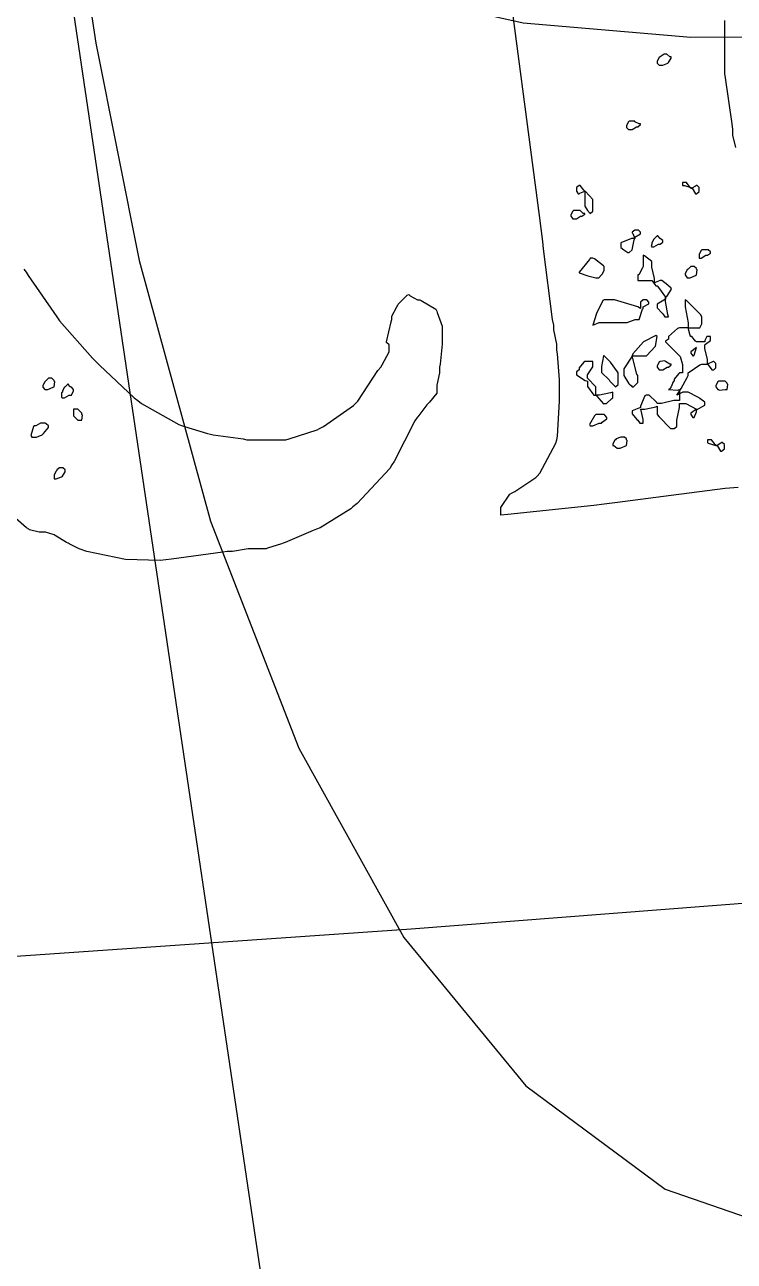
# Model space of a CAD drawing. Extents: x 71 to 283, y 22 to 328.
# Drawn here: x 230.21 to 239.17, y 48.41 to 64.01 of the extents above; entities that cross this region are included whole.
import ezdxf

# ---------------------------------------------------------------- set-up
doc = ezdxf.new("R2010")
doc.units = 0
doc.header["$MEASUREMENT"] = 0

msp = doc.modelspace()

# ---------------------------------------------------------------- linework, layer by layer
at = {"color": 32}
for points in [[(239.647, 74.6347), (237.943, 74.0364), (236.133, 73.236), (234.371, 72.1886), (232.817, 70.8533), (231.626, 69.1885), (230.957, 67.1505), (230.874, 65.2999), (230.963, 64.6987), (231.103, 63.7783), (231.651, 61.0348), (232.552, 57.7465), (233.666, 54.8816), (234.994, 52.4895), (236.536, 50.618), (238.294, 49.3159), (240.271, 48.6322)], [(255.029, 54.4823), (251.827, 54.012), (250.755, 53.9048), (248.892, 53.7214), (243.295, 53.2324), (235.087, 52.5956), (226.5, 52.0044), (220.057, 51.598)]]:
    msp.add_lwpolyline(points, dxfattribs=at)
at = {"color": 44}
msp.add_lwpolyline([(239.324, 63.8528), (238.618, 63.85), (236.502, 64.0292), (234.33, 64.5171), (232.723, 65.2103), (231.599, 66.0093), (230.87, 66.8101), (230.454, 67.51), (230.266, 68.005), (230.223, 68.1923), (230.223, 68.1923), (234.667, 38.2764)], dxfattribs=at)
at = {"color": 7}
for points in [[(239.219, 58.1723), (239.051, 58.1561), (238.372, 58.0679), (237.692, 57.9797), (237.526, 57.9617), (237.393, 57.9452), (236.309, 57.8294), (236.221, 57.8196), (236.221, 57.8196), (236.221, 57.8556), (236.221, 57.8556), (236.221, 57.9176), (236.334, 58.0856), (236.361, 58.1021), (236.396, 58.1201), (236.66, 58.2979), (236.678, 58.3145), (236.712, 58.3501), (236.916, 58.7294), (236.926, 58.7735), (236.934, 58.8176), (236.96, 59.2596), (236.96, 59.4071), (236.96, 59.5313), (236.934, 59.8579), (236.926, 59.902), (236.926, 59.9817), (236.89, 60.1595), (236.89, 60.2188), (236.872, 60.2904), (236.758, 61.1808), (236.75, 61.2771), (236.706, 61.6038), (236.265, 64.9566)], [(239.043, 64.0652), (239.043, 63.8983), (239.043, 63.5208), (239.043, 63.3938), (239.051, 63.3416), (239.138, 62.7599), (239.147, 62.6883), (239.147, 62.6181), (239.183, 62.4597)], [(230.196, 60.9258), (230.223, 60.8902), (230.25, 60.8461), (230.575, 60.3786), (230.61, 60.325), (230.645, 60.2728), (231.061, 59.8039), (231.105, 59.7598), (231.15, 59.7158), (231.59, 59.3027), (231.635, 59.2667), (231.679, 59.2321), (232.154, 58.9675), (232.198, 58.9499), (232.224, 58.9414), (232.515, 58.8532), (232.551, 58.8437), (232.585, 58.8352), (232.966, 58.783), (233.01, 58.7735), (233.132, 58.7735), (233.409, 58.7735), (233.503, 58.7735), (233.547, 58.783), (233.9, 58.8973), (233.928, 58.9139), (233.98, 58.9414), (234.359, 59.2046), (234.385, 59.2307), (234.411, 59.2586), (234.667, 59.6456), (234.703, 59.6896), (234.72, 59.7172), (234.81, 59.8826), (234.81, 59.9362), (234.81, 59.9362), (234.81, 59.9641), (234.81, 59.9722), (234.81, 59.9722), (234.774, 59.9997), (234.774, 60.0082), (234.774, 60.0082), (234.834, 60.2629), (234.844, 60.289), (234.844, 60.3331), (234.904, 60.4492), (234.914, 60.4654), (234.922, 60.4834), (235.038, 60.5991), (235.056, 60.6076), (235.073, 60.591), (235.165, 60.5374), (235.197, 60.5374), (235.197, 60.5374), (235.213, 60.5289), (235.399, 60.4227), (235.409, 60.3952), (235.417, 60.3786), (235.479, 60.2065), (235.479, 60.1486), (235.479, 60.132), (235.479, 60.0922), (235.479, 60.0784), (235.479, 59.9817), (235.452, 59.7256), (235.443, 59.6896), (235.443, 59.6194), (235.409, 59.461), (235.409, 59.4071), (235.409, 59.363), (235.319, 59.2487), (235.303, 59.2307), (235.285, 59.2145), (235.17, 59.0642), (235.162, 59.0543), (235.135, 59.0102), (234.87, 58.499), (234.844, 58.4549), (234.816, 58.4108), (234.403, 57.9699), (234.351, 57.9258), (234.323, 57.8997), (233.936, 57.6612), (233.892, 57.6432), (233.848, 57.627), (233.495, 57.4767), (233.469, 57.4668), (233.451, 57.4587), (233.273, 57.4065), (233.256, 57.3966), (233.221, 57.3966), (233.142, 57.3966), (233.116, 57.3966), (233.028, 57.3966), (232.829, 57.3624), (232.763, 57.3624), (232.709, 57.3539), (232.058, 57.2657), (231.987, 57.2562), (231.915, 57.2477), (231.479, 57.2604), (230.989, 57.3624), (230.893, 57.3966), (230.893, 57.3966), (230.769, 57.4587), (230.753, 57.4668), (230.735, 57.4767), (230.592, 57.5649), (230.576, 57.573), (230.576, 57.573), (230.469, 57.609), (230.434, 57.609), (230.39, 57.609), (230.266, 57.6351), (230.258, 57.6432), (230.23, 57.6612), (230.028, 57.839)]]:
    msp.add_lwpolyline(points, dxfattribs=at)
for points in [[(238.301, 63.6404), (238.283, 63.6404), (238.231, 63.6062), (238.231, 63.6062), (238.221, 63.5977), (238.195, 63.5522), (238.195, 63.536), (238.195, 63.5275), (238.221, 63.5), (238.231, 63.5), (238.231, 63.5), (238.256, 63.5), (238.265, 63.5), (238.265, 63.5), (238.327, 63.5275), (238.337, 63.536), (238.337, 63.536), (238.372, 63.5896), (238.372, 63.6062), (238.354, 63.6062), (238.314, 63.6404), (238.301, 63.6404)], [(237.913, 62.7944), (237.895, 62.7944), (237.855, 62.7944), (237.842, 62.7944), (237.833, 62.7863), (237.808, 62.7408), (237.808, 62.7242), (237.808, 62.7158), (237.833, 62.6883), (237.842, 62.6883), (237.842, 62.6883), (237.869, 62.6883), (237.878, 62.6883), (237.878, 62.6883), (237.931, 62.7242), (237.949, 62.7242), (237.949, 62.7242), (237.985, 62.7503), (237.985, 62.7585), (237.967, 62.7585), (237.913, 62.7863), (237.913, 62.7944)], [(237.279, 61.9125), (237.279, 61.8684), (237.279, 61.7693), (237.279, 61.7361), (237.279, 61.7195), (237.313, 61.6659), (237.313, 61.6659), (237.349, 61.6299), (237.349, 61.6299), (237.383, 61.6574), (237.383, 61.6659), (237.383, 61.7015), (237.383, 61.7802), (237.383, 61.8063), (237.383, 61.8063), (237.287, 61.9044), (237.279, 61.9125), (237.269, 61.922), (237.222, 61.9827), (237.207, 61.9827), (237.207, 61.9827), (237.173, 61.958), (237.173, 61.9485), (237.173, 61.9485), (237.173, 61.922), (237.173, 61.9125), (237.173, 61.9125), (237.198, 61.8765), (237.207, 61.8765), (237.216, 61.8864), (237.279, 61.9125), (237.279, 61.9125)], [(238.618, 61.9485), (238.636, 61.9485), (238.676, 61.8765), (238.69, 61.8765), (238.69, 61.8765), (238.724, 61.9044), (238.724, 61.9125), (238.724, 61.9125), (238.724, 61.94), (238.724, 61.9485), (238.724, 61.958), (238.698, 61.9827), (238.69, 61.9827), (238.68, 61.9746), (238.633, 61.9485), (238.618, 61.9485), (238.609, 61.958), (238.563, 62.0187), (238.548, 62.0187), (238.548, 62.0187), (238.522, 62.0187), (238.514, 62.0187), (238.514, 62.0187), (238.514, 61.9926), (238.514, 61.9827), (238.54, 61.9827), (238.618, 61.958), (238.618, 61.9485)], [(237.207, 61.6659), (237.189, 61.6659), (237.149, 61.6659), (237.137, 61.6659), (237.127, 61.6574), (237.103, 61.6119), (237.103, 61.5957), (237.103, 61.5957), (237.127, 61.5597), (237.137, 61.5597), (237.137, 61.5597), (237.163, 61.5597), (237.173, 61.5597), (237.173, 61.5597), (237.225, 61.5957), (237.243, 61.5957), (237.243, 61.5957), (237.279, 61.6218), (237.279, 61.6299), (237.261, 61.6299), (237.22, 61.6659), (237.207, 61.6659)], [(237.913, 61.3131), (237.869, 61.3131), (237.736, 61.2606), (237.736, 61.2429), (237.736, 61.2429), (237.736, 61.2165), (237.736, 61.2069), (237.736, 61.1988), (237.772, 61.171), (237.772, 61.171), (237.772, 61.171), (237.824, 61.1367), (237.842, 61.1367), (237.878, 61.171), (237.878, 61.171), (237.903, 61.2965), (237.913, 61.3131), (237.913, 61.3311), (237.985, 61.371), (237.985, 61.3833), (237.985, 61.3929), (237.957, 61.4193), (237.949, 61.4193), (237.949, 61.4193), (237.921, 61.4193), (237.913, 61.4193), (237.913, 61.4193), (237.878, 61.3929), (237.878, 61.3833), (237.887, 61.3752), (237.913, 61.3131), (237.913, 61.3131)], [(238.125, 61.2069), (238.151, 61.2069), (238.21, 61.2429), (238.231, 61.2429), (238.231, 61.2429), (238.265, 61.269), (238.265, 61.2771), (238.265, 61.287), (238.231, 61.3131), (238.231, 61.3131), (238.231, 61.3131), (238.204, 61.3473), (238.195, 61.3473), (238.161, 61.3131), (238.151, 61.3047), (238.125, 61.2592), (238.125, 61.2429), (238.125, 61.2429), (238.119, 61.2126), (238.125, 61.2069)], [(237.207, 60.8902), (237.207, 60.8789), (237.317, 60.8418), (237.421, 60.8182), (237.455, 60.8182), (237.49, 60.8542), (237.498, 60.8637), (237.526, 60.9092), (237.526, 60.9244), (237.526, 60.9244), (237.526, 60.9519), (237.526, 60.9604), (237.516, 60.9699), (237.401, 61.0581), (237.383, 61.0665), (237.383, 61.0665), (237.349, 61.0665), (237.349, 61.0665), (237.339, 61.0485), (237.207, 60.8902), (237.207, 60.8902)], [(238.301, 60.5716), (238.301, 60.5455), (238.195, 60.4862), (238.195, 60.4654), (238.195, 60.4393), (238.256, 60.3705), (238.265, 60.361), (238.265, 60.361), (238.292, 60.325), (238.301, 60.325), (238.301, 60.325), (238.337, 60.325), (238.337, 60.325), (238.327, 60.3525), (238.301, 60.518), (238.301, 60.5716), (238.318, 60.5815), (238.376, 60.6735), (238.372, 60.6778), (238.372, 60.6873), (238.337, 60.7138), (238.337, 60.7138), (238.327, 60.7233), (238.254, 60.784), (238.231, 60.784), (238.231, 60.784), (238.169, 60.7579), (238.161, 60.748), (238.161, 60.8101), (238.125, 60.9494), (238.125, 60.9946), (238.125, 61.0224), (238.035, 61.0926), (238.019, 61.1008), (238.019, 61.0665), (238.019, 60.9879), (238.019, 60.9604), (238.009, 60.9438), (237.964, 60.8542), (237.949, 60.8542), (237.949, 60.8376), (237.949, 60.7977), (237.949, 60.784), (237.993, 60.784), (238.092, 60.784), (238.125, 60.784), (238.125, 60.784), (238.177, 60.7138), (238.195, 60.7138), (238.212, 60.6958), (238.301, 60.5716), (238.301, 60.5716)], [(238.724, 61.0665), (238.724, 61.0665), (238.724, 61.0665), (238.724, 61.0665), (238.75, 61.0665), (238.81, 61.1008), (238.831, 61.1008), (238.831, 61.1008), (238.867, 61.1283), (238.867, 61.1367), (238.867, 61.1463), (238.839, 61.171), (238.831, 61.171), (238.813, 61.171), (238.773, 61.171), (238.76, 61.171), (238.75, 61.1628), (238.724, 61.1173), (238.724, 61.1008), (238.724, 61.1008), (238.724, 61.0761), (238.724, 61.0665)], [(238.584, 60.8182), (238.61, 60.8182), (238.68, 60.8461), (238.69, 60.8542), (238.69, 60.8542), (238.698, 60.9163), (238.69, 60.9244), (238.69, 60.9342), (238.662, 60.9604), (238.654, 60.9604), (238.654, 60.9604), (238.627, 60.9604), (238.618, 60.9604), (238.584, 60.9244), (238.574, 60.9163), (238.548, 60.8707), (238.548, 60.8542), (238.548, 60.8542), (238.574, 60.8182), (238.584, 60.8182)], [(237.383, 60.2188), (237.383, 60.2188), (237.462, 60.2548), (237.49, 60.2548), (237.506, 60.2548), (237.546, 60.2548), (237.56, 60.2548), (237.612, 60.2548), (237.732, 60.2548), (237.772, 60.2548), (237.816, 60.2548), (237.915, 60.289), (237.949, 60.289), (237.965, 60.289), (238.009, 60.4227), (238.019, 60.4312), (238.019, 60.4492), (238.089, 60.489), (238.089, 60.5014), (238.089, 60.5109), (238.063, 60.5374), (238.055, 60.5374), (238.055, 60.5374), (238.027, 60.5374), (238.019, 60.5374), (238.019, 60.5374), (237.985, 60.5109), (237.985, 60.5014), (237.985, 60.4848), (237.985, 60.4449), (237.985, 60.4312), (237.949, 60.4492), (237.657, 60.5374), (237.56, 60.5374), (237.56, 60.5374), (237.526, 60.5374), (237.526, 60.5374), (237.508, 60.5289), (237.428, 60.3649), (237.383, 60.2188), (237.383, 60.2188)], [(238.831, 59.7256), (238.839, 59.7172), (238.884, 59.6554), (238.901, 59.6554), (238.909, 59.6554), (238.937, 59.6815), (238.937, 59.6896), (238.937, 59.6896), (238.937, 59.7172), (238.937, 59.7256), (238.937, 59.7352), (238.909, 59.7598), (238.901, 59.7598), (238.901, 59.7598), (238.831, 59.7256), (238.831, 59.7256), (238.831, 59.7877), (238.795, 59.9267), (238.795, 59.9722), (238.803, 59.9817), (238.867, 60.0273), (238.867, 60.0424), (238.867, 60.0424), (238.867, 60.0699), (238.867, 60.0784), (238.867, 60.0784), (238.839, 60.0784), (238.831, 60.0784), (238.821, 60.0784), (238.795, 60.0258), (238.795, 60.0082), (238.768, 60.0082), (238.709, 60.0082), (238.69, 60.0082), (238.68, 60.0177), (238.633, 60.0784), (238.618, 60.0784), (238.609, 60.0879), (238.584, 60.1846), (238.584, 60.1846), (238.584, 60.1846), (238.689, 60.1846), (238.724, 60.1846), (238.733, 60.1846), (238.76, 60.2382), (238.76, 60.2548), (238.76, 60.2728), (238.76, 60.3127), (238.76, 60.325), (238.742, 60.3525), (238.565, 60.5289), (238.548, 60.5374), (238.548, 60.4492), (238.584, 60.2506), (238.584, 60.1846), (238.556, 60.1846), (238.497, 60.1846), (238.478, 60.1846), (238.45, 60.1761), (238.337, 60.077), (238.337, 60.0424), (238.337, 60.0424), (238.301, 60.0177), (238.301, 60.0082), (238.301, 60.0082), (238.362, 59.9461), (238.372, 59.9362), (238.38, 59.9281), (238.468, 59.8413), (238.478, 59.8318), (238.486, 59.8234), (238.514, 59.7242), (238.514, 59.6896), (238.514, 59.6731), (238.514, 59.6332), (238.514, 59.6194), (238.514, 59.6194), (238.478, 59.6194), (238.478, 59.6194), (238.468, 59.6113), (238.408, 59.5383), (238.408, 59.5133), (238.398, 59.5051), (238.372, 59.4431), (238.372, 59.4431), (238.372, 59.4431), (238.345, 59.4071), (238.337, 59.4071), (238.337, 59.4071), (238.45, 59.399), (238.478, 59.4071), (238.478, 59.3729), (238.478, 59.2942), (238.478, 59.2667), (238.406, 59.2667), (238.248, 59.2307), (238.195, 59.2307), (238.186, 59.2487), (238.089, 59.3383), (238.089, 59.3369), (238.089, 59.3369), (238.063, 59.3369), (238.055, 59.3369), (238.037, 59.3288), (237.985, 59.1965), (237.985, 59.1965), (237.985, 59.1799), (237.878, 59.14), (237.878, 59.1263), (237.878, 59.0998), (237.939, 59.0296), (237.949, 59.0201), (237.949, 59.0201), (237.975, 58.9841), (237.985, 58.9841), (237.985, 58.9841), (238.019, 58.9841), (238.019, 58.9841), (238.019, 59.0282), (237.993, 59.1439), (237.985, 59.1605), (238.037, 59.1605), (238.177, 59.188), (238.195, 59.1965), (238.195, 59.1704), (238.195, 59.1111), (238.195, 59.0903), (238.221, 59.0642), (238.361, 58.9139), (238.408, 58.9139), (238.408, 58.9139), (238.442, 58.9414), (238.442, 58.9499), (238.442, 59.0201), (238.478, 59.1785), (238.478, 59.2307), (238.478, 59.2307), (238.514, 59.2307), (238.514, 59.2307), (238.558, 59.2307), (238.69, 59.1605), (238.69, 59.1605), (238.69, 59.1605), (238.618, 59.1083), (238.618, 59.0903), (238.618, 59.0903), (238.645, 59.0543), (238.654, 59.0543), (238.662, 59.0543), (238.69, 59.1263), (238.69, 59.1263), (238.69, 59.1524), (238.795, 59.2116), (238.795, 59.2307), (238.795, 59.2487), (238.733, 59.2942), (238.724, 59.3027), (238.706, 59.3122), (238.587, 59.3729), (238.548, 59.3729), (238.52, 59.3729), (238.442, 59.3369), (238.442, 59.3369), (238.442, 59.3369), (238.499, 59.4212), (238.574, 59.5574), (238.584, 59.5835), (238.584, 59.6194), (238.733, 59.7172), (238.76, 59.7256), (238.777, 59.7256), (238.817, 59.7256), (238.831, 59.7256)], [(237.878, 59.8318), (237.869, 59.8138), (237.772, 59.6692), (237.772, 59.6194), (237.772, 59.5849), (237.833, 59.4886), (237.842, 59.479), (237.842, 59.479), (237.869, 59.4526), (237.878, 59.4431), (237.895, 59.4431), (237.949, 59.4967), (237.949, 59.5133), (237.949, 59.5313), (237.949, 59.5711), (237.949, 59.5835), (237.939, 59.6015), (237.878, 59.8318), (237.878, 59.8318), (237.878, 59.8318), (237.983, 59.8318), (238.019, 59.8318), (238.058, 59.8318), (238.173, 59.9556), (238.195, 60.0784), (238.195, 60.0784), (238.177, 60.0879), (238.023, 60.0082), (237.887, 59.8579), (237.878, 59.8318)], [(238.69, 59.9362), (238.69, 59.9362), (238.618, 59.884), (238.618, 59.866), (238.618, 59.866), (238.645, 59.8318), (238.654, 59.8318), (238.662, 59.8413), (238.69, 59.9362), (238.69, 59.9362)], [(237.702, 59.479), (237.702, 59.5147), (237.702, 59.5933), (237.702, 59.6194), (237.692, 59.629), (237.604, 59.7517), (237.596, 59.7598), (237.586, 59.7697), (237.526, 59.8318), (237.526, 59.8318), (237.516, 59.8318), (237.49, 59.6995), (237.49, 59.6554), (237.49, 59.6209), (237.586, 59.5313), (237.596, 59.5133), (237.604, 59.5051), (237.666, 59.4431), (237.666, 59.4431), (237.666, 59.4431), (237.702, 59.4706), (237.702, 59.479)], [(237.419, 59.3369), (237.428, 59.3288), (237.515, 59.2268), (237.526, 59.2307), (237.552, 59.2307), (237.622, 59.2942), (237.632, 59.3027), (237.632, 59.3203), (237.632, 59.3605), (237.632, 59.3729), (237.604, 59.3644), (237.465, 59.3369), (237.419, 59.3369), (237.419, 59.3549), (237.419, 59.3947), (237.419, 59.4071), (237.419, 59.4431), (237.313, 59.5492), (237.313, 59.5492), (237.313, 59.5933), (237.383, 59.6925), (237.383, 59.7256), (237.383, 59.7256), (237.383, 59.7517), (237.383, 59.7598), (237.366, 59.7598), (237.313, 59.7598), (237.313, 59.7598), (237.313, 59.7598), (237.287, 59.7598), (237.279, 59.7598), (237.269, 59.7517), (237.207, 59.6801), (237.207, 59.6554), (237.207, 59.6554), (237.173, 59.629), (237.173, 59.6194), (237.173, 59.5933), (237.286, 59.5231), (237.313, 59.5133), (237.313, 59.5133), (237.313, 59.479), (237.313, 59.479), (237.313, 59.4445), (237.392, 59.3369), (237.419, 59.3369)], [(238.301, 59.7598), (238.301, 59.7598), (238.301, 59.7598), (238.301, 59.7598), (238.292, 59.7697), (238.231, 59.7598), (238.231, 59.7598), (238.221, 59.7517), (238.195, 59.7062), (238.195, 59.6896), (238.195, 59.6896), (238.221, 59.6554), (238.231, 59.6554), (238.231, 59.6554), (238.256, 59.6554), (238.265, 59.6554), (238.265, 59.6554), (238.319, 59.6896), (238.337, 59.6896), (238.337, 59.6896), (238.372, 59.7172), (238.372, 59.7256), (238.354, 59.7256), (238.301, 59.7598), (238.301, 59.7598)], [(230.47, 59.4071), (230.496, 59.4071), (230.566, 59.4349), (230.576, 59.4431), (230.576, 59.4431), (230.584, 59.5051), (230.576, 59.5133), (230.576, 59.5231), (230.548, 59.5492), (230.54, 59.5492), (230.54, 59.5492), (230.513, 59.5492), (230.504, 59.5492), (230.47, 59.5133), (230.46, 59.5051), (230.434, 59.4596), (230.434, 59.4431), (230.434, 59.4349), (230.46, 59.4071), (230.47, 59.4071)], [(230.681, 59.3027), (230.707, 59.3027), (230.766, 59.3369), (230.787, 59.3369), (230.795, 59.3369), (230.823, 59.3908), (230.823, 59.4071), (230.823, 59.4071), (230.795, 59.4349), (230.787, 59.4431), (230.777, 59.4431), (230.753, 59.479), (230.753, 59.479), (230.717, 59.4431), (230.707, 59.4349), (230.681, 59.3894), (230.681, 59.3729), (230.671, 59.3644), (230.671, 59.3122), (230.681, 59.3027)], [(238.971, 59.4071), (238.979, 59.399), (239.052, 59.4071), (239.077, 59.4071), (239.077, 59.4071), (239.086, 59.4706), (239.077, 59.479), (239.077, 59.4886), (239.051, 59.5133), (239.043, 59.5133), (239.025, 59.5133), (238.984, 59.5133), (238.971, 59.5133), (238.961, 59.5051), (238.937, 59.4596), (238.937, 59.4431), (238.937, 59.4431), (238.961, 59.4071), (238.971, 59.4071)], [(230.823, 59.0903), (230.823, 59.0737), (230.875, 59.0201), (230.893, 59.0201), (230.893, 59.0201), (230.919, 59.0201), (230.929, 59.0201), (230.929, 59.0201), (230.937, 59.0822), (230.929, 59.0903), (230.929, 59.1083), (230.875, 59.1605), (230.857, 59.1605), (230.857, 59.1605), (230.831, 59.1605), (230.823, 59.1605), (230.823, 59.1605), (230.823, 59.1083), (230.823, 59.0903)], [(237.349, 58.9499), (237.349, 58.9499), (237.349, 58.9499), (237.349, 58.9499), (237.383, 58.9499), (237.462, 58.9841), (237.49, 58.9841), (237.498, 58.994), (237.56, 59.0391), (237.56, 59.0543), (237.56, 59.0543), (237.534, 59.0822), (237.526, 59.0903), (237.498, 59.0903), (237.439, 59.0903), (237.419, 59.0903), (237.401, 59.0737), (237.339, 58.9675), (237.349, 58.9499), (237.349, 58.9499), (237.349, 58.9499), (237.349, 58.9499)], [(230.294, 58.8077), (230.294, 58.8077), (230.328, 58.8077), (230.328, 58.8077), (230.354, 58.8077), (230.425, 58.8352), (230.434, 58.8437), (230.443, 58.8532), (230.504, 58.9262), (230.504, 58.9499), (230.504, 58.9499), (230.478, 58.976), (230.47, 58.9841), (230.47, 58.9841), (230.443, 58.9841), (230.434, 58.9841), (230.407, 58.9841), (230.347, 58.9499), (230.328, 58.9499), (230.318, 58.9414), (230.284, 58.8257), (230.294, 58.8077)], [(237.702, 58.6673), (237.728, 58.6673), (237.808, 58.7015), (237.808, 58.7015), (237.808, 58.7015), (237.816, 58.765), (237.808, 58.7735), (237.808, 58.783), (237.78, 58.8077), (237.772, 58.8077), (237.772, 58.8077), (237.745, 58.8077), (237.736, 58.8077), (237.736, 58.8077), (237.675, 58.783), (237.666, 58.7735), (237.657, 58.765), (237.632, 58.7181), (237.632, 58.7015), (237.648, 58.7015), (237.688, 58.6673), (237.702, 58.6673)], [(238.937, 58.7015), (238.953, 58.7015), (238.993, 58.6313), (239.007, 58.6313), (239.007, 58.6313), (239.043, 58.6588), (239.043, 58.6673), (239.043, 58.6673), (239.043, 58.6934), (239.043, 58.7015), (239.043, 58.7114), (239.015, 58.7375), (239.007, 58.7375), (238.997, 58.7294), (238.952, 58.7015), (238.937, 58.7015), (238.927, 58.7114), (238.882, 58.7735), (238.867, 58.7735), (238.867, 58.7735), (238.839, 58.7735), (238.831, 58.7735), (238.831, 58.7735), (238.831, 58.747), (238.831, 58.7375), (238.839, 58.7294), (238.937, 58.7015), (238.937, 58.7015)], [(230.576, 58.2785), (230.576, 58.2785), (230.576, 58.2785), (230.576, 58.2785), (230.602, 58.2785), (230.671, 58.3061), (230.681, 58.3145), (230.681, 58.3145), (230.717, 58.3681), (230.717, 58.3847), (230.717, 58.3942), (230.689, 58.4207), (230.681, 58.4207), (230.681, 58.4207), (230.655, 58.4207), (230.646, 58.4207), (230.646, 58.4207), (230.61, 58.3942), (230.61, 58.3847), (230.601, 58.3766), (230.576, 58.3311), (230.576, 58.3145), (230.576, 58.2785)]]:
    msp.add_lwpolyline(points, close=True, dxfattribs=at)

doc.saveas('drawing.dxf')
